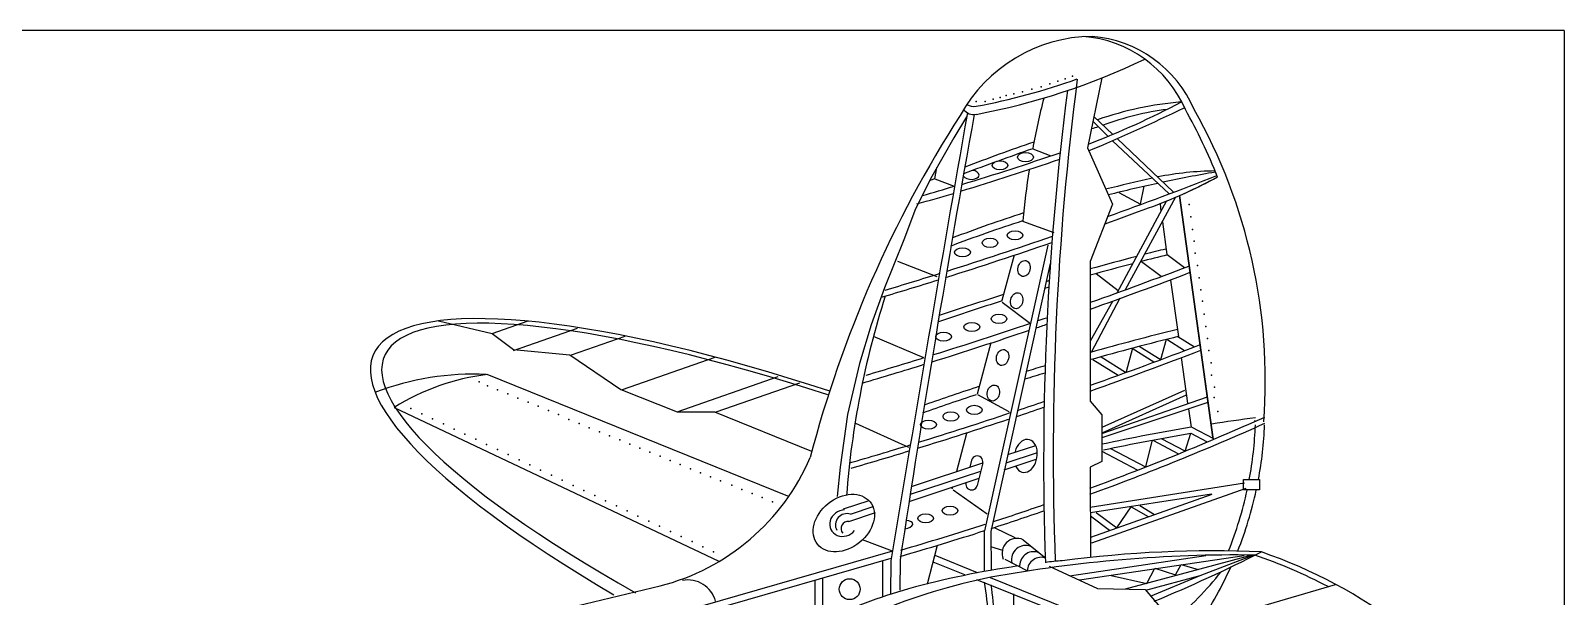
# Model space of a CAD drawing. Extents: x 4.3 to 16.6, y -10.2 to -1.3.
# Drawn here: x 12.383 to 16.594, y -2.862 to -1.307 of the extents above; entities that cross this region are included whole.
import ezdxf

# ---------------------------------------------------------------- set-up
doc = ezdxf.new("R2010")
doc.units = 0
doc.header["$MEASUREMENT"] = 0
doc.linetypes.add('0', pattern=[0])
doc.layers.get('0').update_dxf_attribs({"linetype": 'CONTINUOUS'})
doc.layers.add('1', color=7, linetype='CONTINUOUS')
doc.layers.add('2', color=7, linetype='CONTINUOUS')

# ---------------------------------------------------------------- blocks, each defined once
blk = doc.blocks.new('UNITCIRCLE0')
at = {"color": 0, "linetype": '0'}
blk.add_circle((0, 0), 1, dxfattribs=at)
blk = doc.blocks.new('72')
at = {"color": 0, "linetype": '0'}
blk.add_arc((0, 0), 1, 18.8849, 260.1361, dxfattribs=at)
blk = doc.blocks.new('73')
at = {"color": 0, "linetype": '0'}
blk.add_arc((0, 0), 1, 266.0825, 77.4395, dxfattribs=at)
blk = doc.blocks.new('74')
at = {"color": 0, "linetype": '0'}
blk.add_arc((0, 0), 1, 136.50247, 82.26341, dxfattribs=at)
blk = doc.blocks.new('86')
at = {"color": 0, "linetype": '0'}
blk.add_arc((0, 0), 1, 287.6478, 60.185, dxfattribs=at)
blk = doc.blocks.new('87')
at = {"color": 0, "linetype": '0'}
blk.add_arc((0, 0), 1, 288.1955, 61.4382, dxfattribs=at)
blk = doc.blocks.new('88')
at = {"color": 0, "linetype": '0'}
blk.add_arc((0, 0), 1, 62.0436, 294.8679, dxfattribs=at)

msp = doc.modelspace()

# ---------------------------------------------------------------- linework, layer by layer
at = {"layer": '1', "color": 7, "linetype": '0'}
for p, q in [((15.10612, -1.830543), (15.191856, -1.861784)), ((14.763177, -1.939887), (14.871279, -1.982844)), ((15.050205, -2.053137), (15.128486, -2.111715)), ((13.650563, -2.138855), (13.749517, -2.104299)), ((13.709011, -2.185391), (13.884353, -2.12416)), ((13.867988, -2.197637), (14.015275, -2.146202)), ((14.696079, -2.14686), (14.834002, -2.205437)), ((14.008262, -2.293157), (14.262837, -2.204256)), ((14.157887, -2.354387), (14.435028, -2.257608)), ((14.265429, -2.354387), (14.494797, -2.27429)), ((14.983109, -2.306972), (15.068844, -2.353834)), ((13.381452, -2.342656), (14.272846, -2.764845)), ((14.64762, -2.385075), (14.792999, -2.451461)), ((15.291749, -2.615981), (15.715444, -2.549836)), ((15.719387, -2.565417), (15.296028, -2.715585)), ((14.916011, -2.568617), (15.009201, -2.635004)), ((15.624982, -2.580296), (15.292909, -2.632137)), ((15.293764, -2.69926), (15.626891, -2.581098)), ((15.29333, -2.639877), (15.344999, -2.680039)), ((15.308331, -2.631147), (15.365002, -2.673054)), ((15.365002, -2.673054), (15.405004, -2.615432)), ((15.405004, -2.615432), (15.451673, -2.641624)), ((15.428339, -2.61194), (15.468341, -2.636385)), ((15.030073, -2.672987), (15.08477, -2.69959)), ((14.666259, -2.705297), (14.748266, -2.736538)), ((14.872325, -2.721657), (14.84451, -2.828097)), ((15.018353, -2.724149), (15.051561, -2.73438)), ((15.108212, -2.70573), (15.170723, -2.756891)), ((14.749458, -2.737336), (14.168305, -2.904882)), ((14.745111, -2.757834), (14.249767, -2.900641)), ((14.721547, -2.7641), (14.721547, -2.861462)), ((14.947635, -2.80272), (14.860773, -2.767774)), ((14.982996, -2.796761), (14.866088, -2.749529)), ((15.057423, -2.758939), (15.119933, -2.791681)), ((15.235412, -2.804692), (15.609226, -2.748995)), ((15.262849, -2.816405), (15.715084, -2.749024)), ((15.388666, -2.84123), (15.734285, -2.748325)), ((15.526024, -2.802636), (15.542024, -2.77414)), ((15.542024, -2.77414), (15.588426, -2.787549)), ((15.593758, -2.803734), (15.739367, -2.748179)), ((14.535945, -2.815859), (14.535945, -2.938905)), ((14.557582, -2.81262), (14.557582, -2.929193)), ((15.350016, -2.804311), (15.44762, -2.826103)), ((15.445169, -2.844299), (15.593914, -2.804315)), ((15.44762, -2.826103), (15.47002, -2.784196)), ((15.457911, -2.860662), (15.593758, -2.803734)), ((15.47002, -2.784196), (15.526024, -2.802636)), ((12.015532, -3.333522), (14.11113, -2.832839))]:
    msp.add_line(p, q, dxfattribs=at)
for points in [[(15.323868, -1.436089), (15.284892, -1.629002), (15.353002, -1.783332), (15.291978, -1.9416), (15.291978, -2.325458), (15.324262, -2.362859), (15.324262, -2.490812), (15.291978, -2.506166), (15.293406, -2.752225)], [(14.952609, -1.543964), (14.917963, -1.601443), (14.85694, -1.707742), (14.812452, -1.796719), (14.780169, -1.881757), (14.727412, -2.013254), (14.690799, -2.115222), (14.658515, -2.22152), (14.625838, -2.361677), (14.60576, -2.506166), (14.597574, -2.587118)], [(15.340796, -1.597113), (15.299852, -1.556562)], [(15.302608, -1.543176), (15.353353, -1.591309)], [(15.134196, -1.631403), (15.184014, -1.650963)], [(15.353395, -1.609317), (15.508907, -1.755381)], [(15.521111, -1.751049), (15.366309, -1.603536)], [(14.865522, -1.71377), (14.871481, -1.682619)], [(14.865623, -1.71381), (14.918357, -1.734514)], [(14.865623, -1.71381), (14.918357, -1.734514)], [(15.370324, -1.751442), (15.430561, -1.783726), (15.44001, -1.734514)], [(15.52623, -1.764829), (15.388041, -2.019159)], [(15.629239, -2.423871), (15.537359, -1.760081)], [(15.537359, -1.760081), (15.630166, -2.430575)], [(15.501821, -1.774672), (15.364813, -2.028609)], [(15.484104, -1.782546), (15.486466, -1.803805)], [(15.490251, -1.832512), (15.502213, -1.921915)], [(15.175827, -1.896153), (15.00209, -2.681121)], [(15.083317, -1.923386), (15.049853, -2.048687)], [(15.503395, -1.921915), (15.550639, -1.958135)], [(15.181793, -1.947036), (15.019144, -2.682938)], [(15.308515, -1.974278), (15.369246, -2.02084)], [(15.433316, -1.940812), (15.486677, -1.981722)], [(15.512393, -1.992341), (15.534497, -2.147504)], [(15.353002, -2.051049), (15.291978, -2.160497)], [(15.373869, -2.042387), (15.29434, -2.191207)], [(13.503276, -2.104566), (13.650563, -2.138855), (13.709011, -2.182941), (13.863312, -2.197637), (14.003585, -2.293157), (14.157887, -2.354387), (14.260754, -2.354387), (14.527274, -2.462152)], [(15.53253, -2.147112), (15.578199, -2.175852)], [(15.01956, -2.16444), (14.98135, -2.305773)], [(15.408514, -2.179788), (15.390798, -2.24475)], [(15.407726, -2.179788), (15.467212, -2.217224)], [(15.426624, -2.17349), (15.486769, -2.211339)], [(15.486466, -2.210104), (15.501575, -2.154704)], [(15.502608, -2.154985), (15.551034, -2.185462)], [(15.299065, -2.210104), (15.368504, -2.253802)], [(15.321899, -2.203017), (15.3895, -2.245559)], [(15.541914, -2.205442), (15.559427, -2.33075)], [(14.462104, -2.586004), (13.636145, -2.251811)], [(15.324088, -2.414127), (15.614198, -2.312819)], [(15.324656, -2.396717), (15.552215, -2.295142)], [(15.324944, -2.412334), (15.556939, -2.307741)], [(15.324944, -2.424886), (15.615993, -2.328214)], [(15.561817, -2.345909), (15.569036, -2.396861)], [(15.571112, -2.396717), (15.630561, -2.42782)], [(14.952609, -2.41404), (14.925401, -2.518153)], [(15.445128, -2.504985), (15.462844, -2.432544)], [(15.464419, -2.432544), (15.534948, -2.469443)], [(15.48686, -2.427427), (15.552091, -2.461554)], [(15.552608, -2.462072), (15.568749, -2.413252)], [(15.568749, -2.413252), (15.613689, -2.436765)], [(15.061072, -2.494157), (15.147173, -2.465927)], [(15.06585, -2.471879), (15.143026, -2.447311)], [(15.323868, -2.462858), (15.420942, -2.513646)], [(15.348277, -2.455378), (15.444101, -2.505511)], [(14.799054, -2.580935), (14.99158, -2.517173)], [(14.801352, -2.559479), (14.997236, -2.494776)], [(14.966454, -2.487431), (14.961843, -2.506113)], [(14.997032, -2.494979), (14.981678, -2.557184)], [(15.056269, -2.513999), (15.143947, -2.484906)], [(14.795434, -2.600384), (14.986895, -2.536975)], [(14.914245, -2.560844), (14.912695, -2.566774)], [(14.615208, -2.621127), (14.685531, -2.597837)], [(14.629382, -2.655378), (14.702304, -2.631227)], [(14.633712, -2.635693), (14.696471, -2.614908)], [(15.001707, -2.792594), (15.00209, -2.681121)], [(15.019144, -2.682938), (15.020639, -2.789093)], [(14.745002, -2.763761), (14.744214, -2.854338)], [(14.770172, -2.760688), (14.769148, -2.844839)], [(15.179251, -2.778485), (15.312591, -2.839949), (15.443262, -2.842741), (15.5286, -2.943317), (15.592602, -2.934937), (15.61471, -3.000558), (15.700341, -3.035156), (15.736899, -3.027305), (15.830976, -3.065315), (15.831732, -3.092266), (16.181616, -3.233628), (16.320494, -3.264217), (16.356968, -3.386494), (16.497395, -3.451453)], [(16.138021, -3.281648), (14.981237, -2.816239)], [(16.152304, -3.269194), (15.018024, -2.810915)], [(15.081609, -2.854858), (15.081609, -2.940881)], [(15.591646, -2.938853), (15.966046, -2.828985)]]:
    msp.add_lwpolyline(points, dxfattribs=at)
msp.add_lwpolyline([(15.713354, -2.568286), (15.713354, -2.540349), (15.75669, -2.540349), (15.75669, -2.568286)], close=True, dxfattribs=at)
msp.add_circle((14.631764, -2.841763), 0.028704, dxfattribs=at)
for centre, radius, start, end in [((15.301705, -1.740187), 0.417714, 90.632721, 151.306778), ((15.246038, -1.656549), 0.334887, 23.407642, 85.44104), ((15.270478, -1.656532), 0.334887, 23.407642, 85.44104), ((14.641744, 0.26886), 1.836956, 280.569, 295.815796), ((14.641744, 0.291301), 1.836956, 280.569, 289.561768), ((23.101709, -2.488628), 7.937427, 172.637314, 182.027039), ((23.209591, -2.465289), 8.018898, 172.652069, 182.146988), ((14.9719, -1.481365), 0.033453, 236.86441, 281.561859), ((17.238174, -2.017645), 2.139137, 165.797638, 169.597626), ((14.505797, 0.443539), 2.204957, 290.75061, 298.065887), ((15.627685, -2.469566), 0.970733, 95.065376, 108.949814), ((17.664003, -3.294732), 3.244422, 147.251053, 165.450577), ((146.27597, -24.568348), 133.32605, 170.050629, 170.587372), ((61.059563, -9.832082), 46.826405, 169.796768, 171.314377), ((14.9719, -1.503806), 0.033453, 215.38028, 281.561859), ((13.290821, 3.138865), 5.17668, 292.691406, 295.882355), ((15.611689, -2.344345), 0.828254, 97.458054, 110.073578), ((14.227025, -2.268991), 1.521487, 21.591043, 29.33864), ((14.251435, -2.268991), 1.521487, 355.755615, 29.33864), ((15.667285, -2.752328), 1.232892, 106.650383, 107.559479), ((17.230705, -7.693607), 6.41449, 109.077187, 110.878899), ((17.230705, -7.676284), 6.41449, 109.044243, 110.847549), ((12.616783, 5.894186), 7.986475, 286.883759, 288.934662), ((12.615209, 5.911115), 7.986475, 286.919312, 288.955933), ((17.230705, -7.676284), 6.41449, 111.637131, 111.773865), ((17.238174, -2.017645), 2.139137, 171.160614, 174.940796), ((16.288034, -5.466517), 3.843925, 102.390358, 104.361771), ((11.293571, 9.427338), 11.950898, 289.788635, 291.326508), ((15.008697, -0.555745), 1.315279, 289.69516, 298.782196), ((15.646134, -2.552243), 0.859928, 90.749245, 101.275826), ((16.288034, -5.48384), 3.843925, 99.776573, 101.956337), ((15.00331, -0.544313), 1.327892, 293.714447, 298.730011), ((12.647619, 5.903428), 7.986475, 285.756836, 286.50415), ((12.620326, 5.914266), 7.986475, 286.074646, 286.734955), ((16.283587, -5.484948), 3.843925, 102.105667, 104.179611), ((16.288034, -5.466517), 3.843925, 107.85659, 110.945862), ((11.293571, 9.410014), 11.950898, 289.757019, 290.362396), ((16.288034, -5.487383), 3.843925, 107.901733, 111.036163), ((11.293571, 9.410014), 11.950898, 287.540344, 289.013031), ((11.292391, 9.426158), 11.950898, 287.568146, 289.025482), ((17.340855, -9.311103), 7.629632, 104.58271, 105.577553), ((17.343216, -9.327638), 7.629632, 103.946785, 104.518272), ((17.340855, -9.311103), 7.629632, 103.965416, 104.401367), ((11.292391, 9.426158), 11.950898, 286.711945, 287.46814), ((17.343216, -9.327638), 7.629632, 104.686813, 105.596565), ((11.293571, 9.189938), 11.950898, 289.551208, 290.949341), ((11.293571, 9.208441), 11.950898, 289.552643, 290.928589), ((11.293571, 9.410014), 11.950898, 286.654663, 287.440094), ((17.343216, -9.327638), 7.629632, 106.482399, 106.57415), ((17.340855, -9.311103), 7.629632, 106.454781, 106.521767), ((16.996029, -2.760037), 2.379265, 162.302124, 175.770981), ((17.346973, -9.325318), 7.629632, 107.517761, 108.898254), ((17.340855, -9.311103), 7.629632, 107.438377, 108.835678), ((11.293571, 9.208441), 11.950898, 288.823975, 288.935577), ((11.293571, 9.189938), 11.950898, 287.35321, 288.700775), ((11.293571, 9.208441), 11.950898, 287.374725, 288.718933), ((11.293571, 9.189938), 11.950898, 288.790558, 288.948151), ((17.37077, -9.552444), 7.629632, 103.916626, 105.816322), ((17.368406, -9.533153), 7.629632, 103.928802, 105.78508), ((11.293571, 8.96474), 11.950898, 289.546814, 291.101471), ((11.293571, 8.980489), 11.950898, 289.550568, 291.080719), ((11.293571, 9.189938), 11.950898, 286.392731, 287.245819), ((11.293571, 9.208441), 11.950898, 286.448212, 287.244019), ((17.368406, -9.533153), 7.629632, 106.760429, 107.171654), ((13.60037, -3.008989), 0.758224, 87.442955, 110.868568), ((13.711083, -2.864306), 0.61707, 96.952507, 122.289062), ((17.37077, -9.552444), 7.629632, 106.783394, 107.218597), ((17.37077, -9.552444), 7.629632, 108.269447, 109.439003), ((17.368406, -9.533153), 7.629632, 108.175911, 109.361282), ((11.290688, 8.97972), 11.950898, 287.178223, 288.453888), ((11.293571, 8.96474), 11.950898, 288.521973, 288.898499), ((11.293571, 8.980489), 11.950898, 288.536896, 288.909943), ((11.293571, 8.96474), 11.950898, 287.152588, 288.410492), ((12.660976, 4.593417), 7.625603, 290.176849, 294.076599), ((12.660976, 4.576488), 7.625603, 290.177979, 294.076599), ((16.378908, -7.28355), 4.953346, 99.410248, 102.27877), ((16.378908, -7.28355), 4.953346, 97.341988, 98.752296), ((14.696712, -2.347899), 1.049953, 349.433136, 357.704254), ((14.227025, -2.268991), 1.521487, 355.755615, 355.914764), ((14.721902, -2.347899), 1.049953, 349.431244, 357.704254), ((16.378122, -7.300873), 4.953346, 99.410255, 102.235634), ((13.959247, -2.237952), 0.61397, 284.32251, 336.813843), ((11.293571, 8.980489), 11.950898, 286.216217, 287.050568), ((11.293571, 8.96474), 11.950898, 286.238342, 287.039032), ((14.981743, -2.491206), 0.015748, 346.13446, 166.134491), ((14.966389, -2.553409), 0.015748, 166.13472, 346.134766), ((12.660976, 4.593417), 7.625603, 288.070374, 289.170197), ((14.696712, -2.347899), 1.049953, 338.298248, 347.791168), ((14.721902, -2.347899), 1.049953, 338.298248, 347.789001), ((14.623801, -2.665197), 0.031123, 71.431458, 207.958435), ((12.660976, 4.576488), 7.625603, 288.025513, 289.171295), ((14.62797, -2.675186), 0.019858, 85.923798, 220.395096), ((12.660976, 4.576488), 7.625603, 286.057312, 287.877899), ((12.660976, 4.593417), 7.625603, 286.072815, 287.895721), ((15.091212, -2.742972), 0.040939, 65.465294, 202.954102), ((15.115283, -2.760664), 0.039259, 68.454895, 192.51413), ((15.629611, -5.857867), 3.121459, 87.560959, 97.622047), ((15.460137, -5.299508), 2.547849, 98.247993, 105.168663), ((15.691334, -6.458345), 3.71057, 89.182663, 100.439392), ((15.137356, -2.777757), 0.039086, 72.307121, 185.421051), ((15.156894, -2.791172), 0.036964, 68.030083, 180.790817), ((15.460137, -5.299508), 2.547849, 95.509666, 96.568787), ((13.894206, 0.931944), 4.119212, 292.458893, 296.971283), ((15.267864, -4.131451), 1.463035, 62.408428, 70.996559), ((15.311562, -4.047733), 1.383712, 34.428749, 70.995499), ((14.187107, -2.89572), 0.079332, 15.119017, 100.576889), ((15.366048, -4.50808), 1.733969, 101.545784, 123.13221), ((14.746095, -2.060233), 1.165631, 311.515076, 321.025085), ((14.721902, -2.347899), 1.049953, 326.011658, 335.706573), ((15.167898, -4.180041), 1.390501, 105.616058, 126.373016), ((14.03306, -2.982475), 0.981896, 358.261749, 9.360318), ((14.012691, -2.985508), 1.01923, 358.627136, 8.78275)]:
    msp.add_arc(centre, radius, start, end, dxfattribs=at)
at = {"layer": '1', "color": 7}
for p in [(15.132136, -1.467586), (15.157333, -1.460891), (15.181349, -1.452625), (15.203396, -1.445932), (15.223081, -1.438844), (15.243947, -1.431758), (14.979381, -1.50105), (15.003397, -1.50105), (15.025444, -1.495144), (15.045129, -1.490813), (15.061665, -1.484909), (15.08253, -1.480185), (15.106545, -1.474672), (15.563571, -1.784769), (15.568204, -1.818244), (15.573297, -1.852833), (15.577471, -1.885193), (15.580476, -1.918646), (15.586738, -1.952144), (15.591245, -1.986338), (15.596004, -2.019093), (15.60022, -2.05027), (15.605272, -2.086043), (15.609195, -2.119844), (15.614539, -2.152993), (15.618169, -2.185656), (15.623806, -2.219943), (13.614324, -2.271518), (15.625347, -2.253347), (13.637009, -2.28266), (13.664937, -2.293961), (13.692865, -2.305263), (15.632527, -2.3154), (15.633073, -2.286893), (13.427102, -2.345541), (13.720794, -2.316564), (13.748722, -2.327865), (13.776649, -2.339166), (13.804579, -2.350467), (15.642339, -2.353841), (13.456788, -2.359604), (13.486475, -2.373663), (13.516162, -2.387723), (13.832506, -2.361769), (13.861115, -2.375451), (13.889043, -2.386752), (13.916971, -2.398054), (13.545848, -2.401784), (13.575534, -2.415845), (13.605221, -2.429904), (13.9449, -2.409356), (13.972621, -2.420526), (14.000343, -2.431695), (13.634907, -2.443964), (13.664594, -2.458025), (13.694281, -2.472086), (14.028065, -2.442866), (14.055786, -2.454035), (14.083508, -2.465206), (14.11123, -2.476375), (13.723967, -2.486145), (13.753654, -2.500205), (13.78334, -2.514267), (14.138952, -2.488289), (14.166674, -2.49946), (14.194395, -2.510629), (14.222117, -2.521799), (13.813026, -2.528327), (13.842712, -2.542387), (13.872399, -2.556448), (14.249839, -2.532969), (14.27756, -2.54414), (14.307967, -2.556273), (14.335896, -2.567575), (13.902086, -2.570508), (13.931773, -2.584568), (13.961459, -2.598628), (14.363824, -2.578876), (14.391751, -2.590177), (14.419681, -2.601479), (13.991146, -2.61269), (14.020832, -2.62675), (14.050518, -2.640809), (14.080205, -2.65487), (14.109891, -2.668931), (14.139578, -2.682991), (14.169264, -2.69705), (14.198951, -2.711111), (14.228638, -2.725172), (14.258324, -2.739232)]:
    msp.add_point(p, dxfattribs=at)
at = {"layer": '2', "color": 7, "linetype": '0'}
for p, q in [((16.593637, -1.306733), (4.611393, -1.306733)), ((16.593842, -1.306733), (16.593842, -10.161223))]:
    msp.add_line(p, q, dxfattribs=at)

# ---------------------------------------------------------------- block references
at = {"layer": '1', "color": 7, "linetype": '0'}
for p, xscale, yscale, rotation in [((15.114419, -1.654594), 0.021654, 0.012598, 3e-06), ((15.044342, -1.677034), 0.021654, 0.012598, 3e-06), ((15.017177, -1.890025), 0.021654, 0.012598, 3e-06), ((15.08568, -1.869159), 0.021654, 0.012598, 3e-06), ((14.941586, -1.91601), 0.021654, 0.012598, 3e-06), ((15.110483, -1.960497), 0.02225, 0.016615, 76.701401), ((15.090405, -2.049079), 0.02225, 0.016615, 76.701401), ((15.041586, -2.098686), 0.021654, 0.012598, 3e-06), ((14.889617, -2.147898), 0.021654, 0.012598, 3e-06), ((14.967175, -2.121127), 0.021654, 0.012598, 3e-06), ((15.051428, -2.204986), 0.02225, 0.016615, 76.701401), ((15.026231, -2.302622), 0.02225, 0.016615, 76.701401), ((14.909696, -2.36719), 0.021654, 0.012598, 3e-06), ((14.973869, -2.34908), 0.021654, 0.012598, 3e-06), ((14.848279, -2.389631), 0.021654, 0.012598, 3e-06), ((14.615602, -2.660103), 0.09266, 0.068865, 38.963963), ((14.840405, -2.64711), 0.021654, 0.012598, 3e-06), ((14.907333, -2.625851), 0.021654, 0.012598, 3e-06)]:
    msp.add_blockref('UNITCIRCLE0', p, dxfattribs=dict(at, xscale=xscale, yscale=yscale, rotation=rotation))
at = {"layer": '1', "color": 7}
for name, p, xscale, yscale, rotation in [('72', (14.965208, -1.703018), 0.021668, 0.012605, 178.210037), ('86', (14.908256, -2.857043), 1.716105, 0.408574, 157.439087), ('87', (14.922282, -2.847246), 1.695953, 0.384602, 157.657257), ('74', (15.115208, -2.475457), 0.045832, 0.031243, 79.553886), ('88', (14.615602, -2.660103), 0.039625, 0.035573, 27.699499), ('73', (14.783319, -2.664433), 0.021782, 0.011087, 6.115408)]:
    msp.add_blockref(name, p, dxfattribs=dict(at, xscale=xscale, yscale=yscale, rotation=rotation))

doc.saveas('drawing.dxf')
